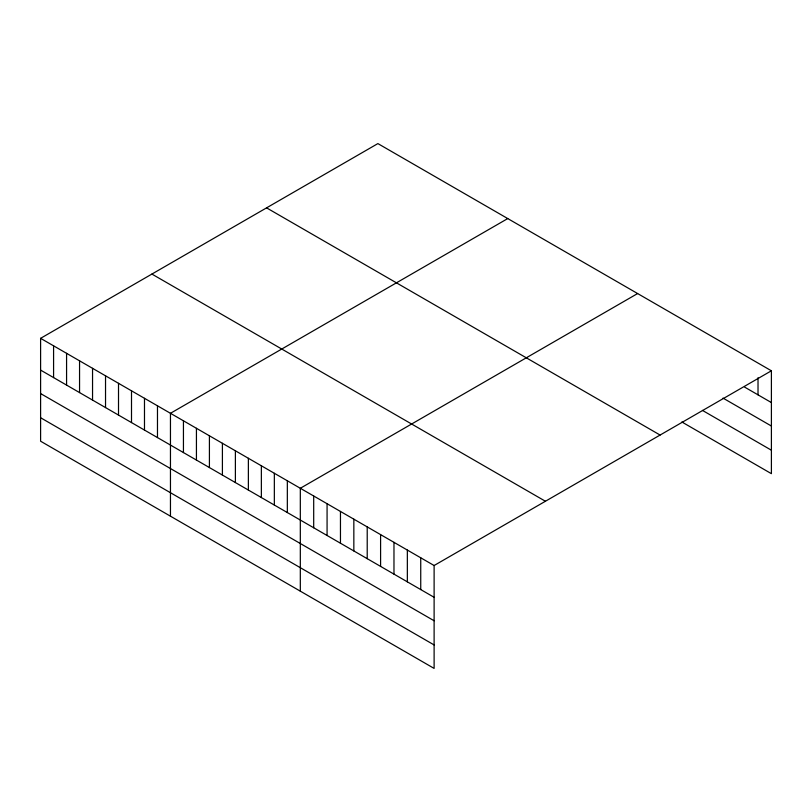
<?xml version="1.0" encoding="UTF-8"?>
<svg xmlns="http://www.w3.org/2000/svg" width="812" height="812" viewBox="0 0 812 812"><rect width="100%" height="100%" fill="white"/><g stroke="black" fill="none" stroke-linecap="round" stroke-linejoin="round"><path stroke-width="1.22" d="M40.6 338.33L434.115 565.517L434.115 668.408L40.6 441.21L40.6 338.33L377.885 143.592L771.4 370.79L771.4 473.67L681.857 421.976M507.744 218.57L170.459 413.298L170.459 516.188M637.603 293.548L300.318 488.276L300.318 591.156M434.115 565.517L771.4 370.79M744.645 387.121L771.4 402.569M723.025 398.103L771.4 426.026M702.441 410.395L771.4 450.203M266.58 207.862L660.095 435.049M151.905 274.07L545.42 501.258M40.6 370.099L434.115 597.297M40.6 393.566L434.115 620.764M40.6 417.744L434.115 644.941M758.022 377.732L758.022 394.845M420.738 557.793L420.738 589.573M407.35 550.069L407.35 581.849M393.972 542.345L393.972 574.125M380.595 534.621L380.595 566.4M367.217 526.897L367.217 558.676M353.839 519.172L353.839 550.952M340.461 511.448L340.461 543.228M327.074 503.724L327.074 535.504M313.696 496L313.696 527.78M287.336 480.775L287.336 512.555M274.344 473.284L274.344 505.054M261.362 465.783L261.362 497.563M248.37 458.283L248.37 490.062M235.389 450.792L235.389 482.561M222.407 443.291L222.407 475.071M209.415 435.79L209.415 467.57M196.433 428.3L196.433 460.069M183.441 420.799L183.441 452.578M157.477 405.807L157.477 437.577M144.485 398.306L144.485 430.086M131.503 390.805L131.503 422.585M118.511 383.315L118.511 415.084M105.53 375.814L105.53 407.594M92.548 368.313L92.548 400.093M79.556 360.822L79.556 392.592M66.574 353.322L66.574 385.101M53.582 345.821L53.582 377.6"/></g></svg>
